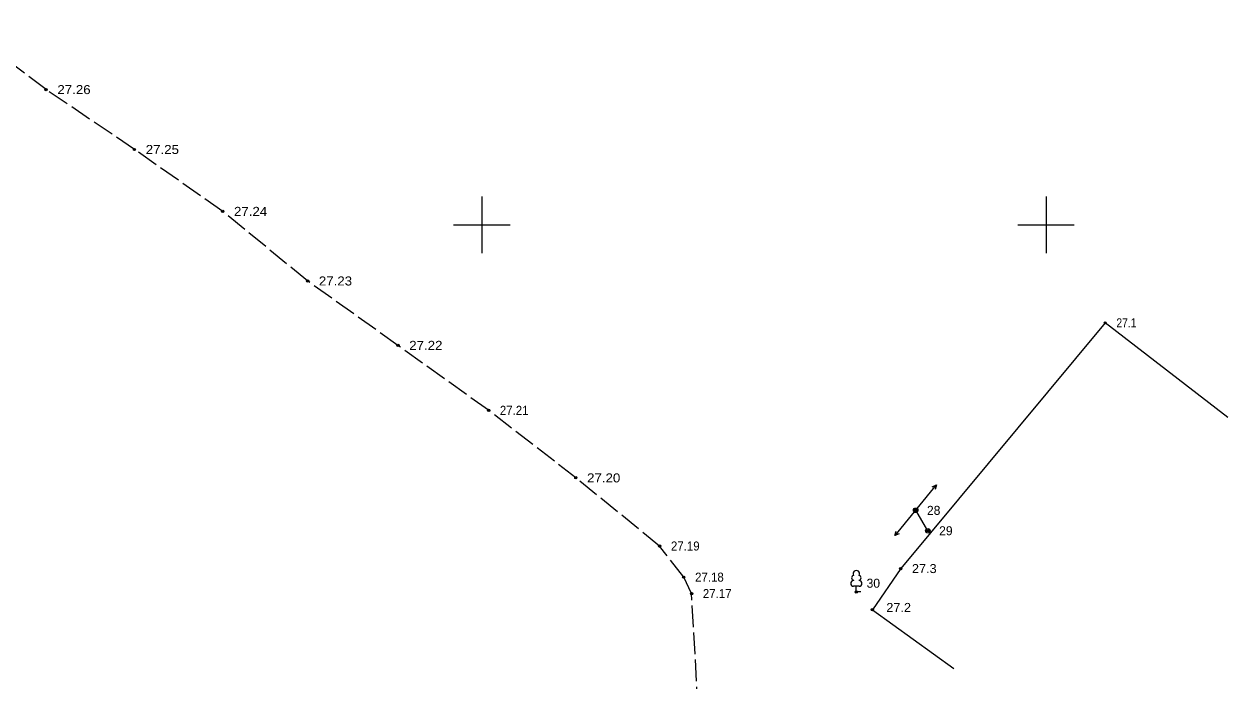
# Model space of a CAD drawing. Extents: x 640800 to 641016, y 6455729 to 6456002.
# Drawn here: x 640909.4 to 641016.1, y 6455859.6 to 6455917.8 of the extents above; entities that cross this region are included whole.
import ezdxf

# ---------------------------------------------------------------- set-up
doc = ezdxf.new("R2010")
doc.units = 0
doc.header["$LTSCALE"] = 0.32
doc.header["$PDMODE"] = 32
doc.header["$PDSIZE"] = 0.16
doc.linetypes.add('LONG_DASHED', pattern=[7.5, 6, -1.5])
for name, color, linetype, lineweight in [('10', 7, 'Continuous', 13), ('12', 7, 'Continuous', 13), ('20', 7, 'LONG_DASHED', 25), ('28', 7, 'Continuous', 13), ('54', 7, 'Continuous', 13), ('61', 7, 'Continuous', 13)]:
    doc.layers.add(name, color=color, linetype=linetype, lineweight=lineweight)
doc.layers.add('49', color=7, linetype='Continuous')
doc.layers.add('62', color=7, linetype='Continuous')

msp = doc.modelspace()

# ---------------------------------------------------------------- hatches: boundary and pattern name
at = {"layer": '54'}
for points in [[(640911.49, 6455911.99, 1), (640911.29, 6455911.99, 1)], [(640919.32, 6455906.68, 1), (640919.12, 6455906.68, 1)], [(640927.14, 6455901.19, 1), (640926.94, 6455901.19, 1)], [(640934.66, 6455895.02, 1), (640934.46, 6455895.02, 1)], [(641005.34, 6455891.31, 1), (641005.14, 6455891.31, 1)], [(640942.67, 6455889.31, 1), (640942.47, 6455889.31, 1)], [(640950.7, 6455883.55, 1), (640950.5, 6455883.55, 1)], [(640958.43, 6455877.57, 1), (640958.23, 6455877.57, 1)], [(640988.55, 6455874.69, 1), (640988.35, 6455874.69, 1)], [(640989.63, 6455872.87, 1), (640989.43, 6455872.87, 1)], [(640965.86, 6455871.52, 1), (640965.66, 6455871.52, 1)], [(640987.22, 6455869.52, 1), (640987.02, 6455869.52, 1)], [(640968, 6455868.76, 1), (640967.8, 6455868.76, 1)], [(640968.69, 6455867.3, 1), (640968.49, 6455867.3, 1)], [(640983.29, 6455867.45, 1), (640983.09, 6455867.45, 1)], [(640984.71, 6455865.87, 1), (640984.51, 6455865.87, 1)]]:
    msp.add_hatch(color=256, dxfattribs=at).paths.add_polyline_path(points)

# ---------------------------------------------------------------- linework, layer by layer
at = {"layer": '10'}
for p, q in [((640982.94, 6455868.48), (640982.94, 6455868.45)), ((640983.44, 6455868.48), (640983.44, 6455868.45)), ((640983.44, 6455867.95), (640982.94, 6455867.95))]:
    msp.add_line(p, q, dxfattribs=at)
msp.add_lwpolyline([(640983.59, 6455867.45), (640983.19, 6455867.45), (640983.19, 6455867.95)], dxfattribs=at)
for centre, radius, start, end in [((640983.19, 6455869.05), 0.292, 332.5799, 207.4201), ((640982.94, 6455868.2), 0.25, 90, 270), ((640982.99, 6455868.7), 0.224, 105.2441, 257.079), ((640983.39, 6455868.7), 0.224, 282.921, 74.7559), ((640983.44, 6455868.2), 0.25, 270, 90)]:
    msp.add_arc(centre, radius, start, end, dxfattribs=at)
at = {"layer": '12'}
for p, q in [((640988.58, 6455874.84), (640990.29, 6455876.93)), ((640988.32, 6455874.54), (640986.61, 6455872.45)), ((640989.53, 6455872.87), (640988.45, 6455874.69))]:
    msp.add_line(p, q, dxfattribs=at)
for points in [[(640989.92, 6455876.77), (640990.29, 6455876.93), (640990.19, 6455876.53)], [(640986.98, 6455872.61), (640986.61, 6455872.45), (640986.71, 6455872.85)]]:
    msp.add_lwpolyline(points, dxfattribs=at)
for centre in [(640988.45, 6455874.69), (640988.45, 6455874.69), (640989.53, 6455872.87)]:
    msp.add_circle(centre, 0.2, dxfattribs=at)
at = {"layer": '20'}
msp.add_lwpolyline([(640969.18, 6455857.13), (640968.59, 6455867.3), (640967.9, 6455868.76), (640965.76, 6455871.52), (640958.33, 6455877.57), (640950.6, 6455883.55), (640942.57, 6455889.31), (640934.56, 6455895.02), (640927.04, 6455901.19), (640919.22, 6455906.68), (640911.39, 6455911.99), (640903.7, 6455917.8)], dxfattribs=at)
at = {"layer": '28'}
msp.add_lwpolyline([(641016.12, 6455882.91), (641005.24, 6455891.31), (640987.12, 6455869.52), (640984.61, 6455865.87), (640991.83, 6455860.67)], dxfattribs=at)
at = {"layer": '54'}
for centre in [(640911.39, 6455911.99), (640919.22, 6455906.68), (640927.04, 6455901.19), (640934.56, 6455895.02), (641005.24, 6455891.31), (640942.57, 6455889.31), (640950.6, 6455883.55), (640958.33, 6455877.57), (640988.45, 6455874.69), (640989.53, 6455872.87), (640965.76, 6455871.52), (640987.12, 6455869.52), (640967.9, 6455868.76), (640968.59, 6455867.3), (640983.19, 6455867.45), (640984.61, 6455865.87)]:
    msp.add_circle(centre, 0.1, dxfattribs=at)
for p in [(640911.39, 6455911.99), (640919.22, 6455906.68), (640927.04, 6455901.19), (640934.56, 6455895.02), (641005.24, 6455891.31), (640942.57, 6455889.31), (640950.6, 6455883.55), (640958.33, 6455877.57), (640988.45, 6455874.69), (640989.53, 6455872.87), (640965.76, 6455871.52), (640987.12, 6455869.52), (640967.9, 6455868.76), (640968.59, 6455867.3), (640983.19, 6455867.45), (640984.61, 6455865.87)]:
    msp.add_point(p, dxfattribs=at)
at = {"layer": '61'}
for p, q in [((640950, 6455902.5), (640950, 6455897.5)), ((641000, 6455902.5), (641000, 6455897.5)), ((640947.5, 6455900), (640952.5, 6455900)), ((640997.5, 6455900), (641002.5, 6455900))]:
    msp.add_line(p, q, dxfattribs=at)

# ---------------------------------------------------------------- texts
at = {"layer": '49'}
for s, width, p in [('27.26', 1.1, (640912.39, 6455911.59)), ('27.25', 1.1, (640920.22, 6455906.28)), ('27.24', 1.1, (640928.04, 6455900.79)), ('27.23', 1.1, (640935.56, 6455894.62)), ('27.22', 1.1, (640943.57, 6455888.91)), ('27.21', 0.95, (640951.6, 6455883.15)), ('27.20', 1.1, (640959.33, 6455877.16)), ('27.19', 0.95, (640966.76, 6455871.12)), ('27.18', 0.95, (640968.9, 6455868.36)), ('27.17', 0.95, (640969.59, 6455866.9))]:
    msp.add_text(s, height=0.8, dxfattribs=dict(at, width=width)).set_placement(p)
at = {"layer": '62'}
for s, width, p in [('27.1', 0.85, (641006.24, 6455890.91)), ('27.3', 1.05, (640988.12, 6455869.12)), ('27.2', 1.05, (640985.85, 6455865.67))]:
    msp.add_text(s, height=0.8, dxfattribs=dict(at, width=width)).set_placement(p)
for s, p in [('28', (640989.45, 6455874.28)), ('29', (640990.53, 6455872.47)), ('30', (640984.1, 6455867.82))]:
    msp.add_text(s, height=0.8, dxfattribs=at).set_placement(p)

doc.saveas('drawing.dxf')
